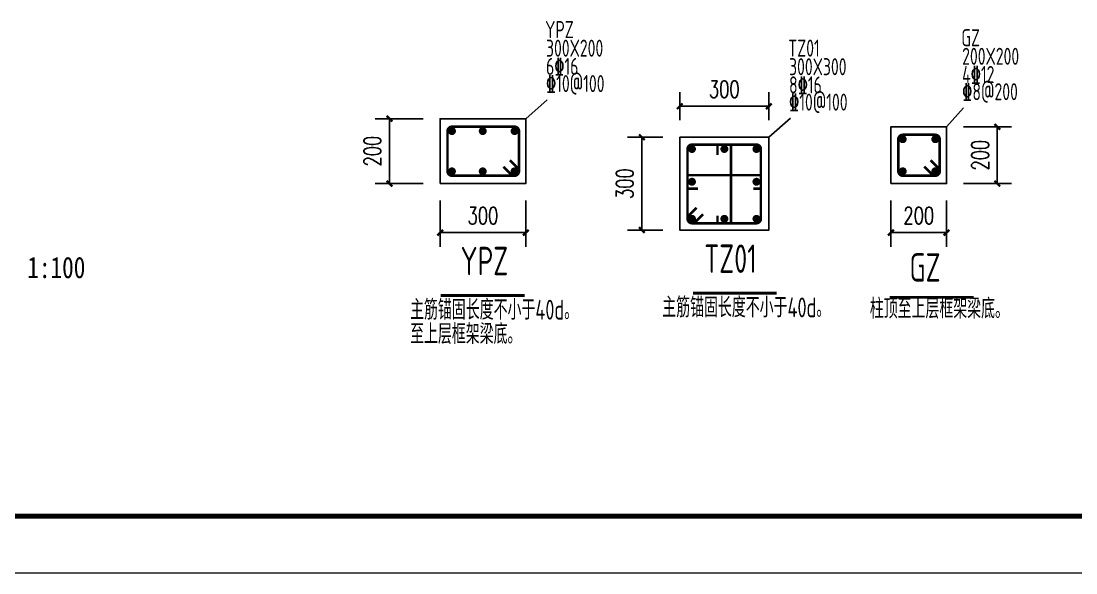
# Model space of a CAD drawing. Extents: x 3968514 to 5230306, y -516551 to -228246.
# Drawn here: x 4799621 to 4818189, y -425966 to -416245 of the extents above; entities that cross this region are included whole.
import ezdxf
from ezdxf.enums import TextEntityAlignment as Align

# ---------------------------------------------------------------- set-up
doc = ezdxf.new("R2010")
doc.units = 0
doc.header["$LTSCALE"] = 1000
doc.header["$MEASUREMENT"] = 0
for name, color, linetype, lineweight in [('AXIS', 3, 'Continuous', 15), ('FRAME', 3, 'Continuous', 18), ('PUB_DIM', 3, 'Continuous', 15)]:
    doc.layers.add(name, color=color, linetype=linetype, lineweight=lineweight)
for name, color, linetype in [('HIDE_BEAMDIMMASS', 2, 'Continuous'), ('PUB_TEXT', 7, 'Continuous'), ('柱', 4, 'Continuous'), ('柱平法箍筋', 24, 'Continuous'), ('柱平法纵筋', 24, 'Continuous'), ('柱集中标注', 7, 'Continuous')]:
    doc.layers.add(name, color=color, linetype=linetype)
doc.styles.add('-黑体', font='simhei.ttf', dxfattribs={"width": 0.8})
doc.styles.add('DIM_FONT', font='SIMPLEX', dxfattribs={"width": 0.7, "bigfont": 'GBCBIG'})
doc.styles.add('TSSD_REIN', font='Tssdeng.shx', dxfattribs={"width": 0.7, "bigfont": 'hztxt.shx'})
doc.dimstyles.new('DIMN', dxfattribs={"dimtxt": 300, "dimasz": 100, "dimexe": 250, "dimexo": 300, "dimgap": 150, "dimtad": 1, "dimdec": 0, "dimzin": 0, "dimdsep": 46, "dimtxsty": 'DIM_FONT', "dimblk": 'ARCHTICK', "dimcen": 0.09, "dimclrt": 7, "dimazin": 2, "dimtfac": 1, "dimtdec": 0, "dimtix": 1, "dimtmove": 2, "dimatfit": 3, "dimfxl": 1, "dimtolj": 1, "dimtzin": 0, "dimarcsym": 0})

# ---------------------------------------------------------------- blocks, each defined once
blk = doc.blocks.new('_ArchTick')
at = {"color": 0, "linetype": 'ByBlock', "const_width": 0.4}
blk.add_lwpolyline([(-0.5, -0.5), (0.5, 0.5)], dxfattribs=at)
blk = doc.blocks.new('*D818')
at = {"layer": 'AXIS', "color": 0, "lineweight": -2, "transparency": 16777216}
for p, q in [((4810915, -418290), (4810298, -418290)), ((4810548, -418290), (4810548, -419926)), ((4810915, -419926), (4810298, -419926))]:
    blk.add_line(p, q, dxfattribs=at)
at = {"layer": 'Defpoints', "color": 0, "transparency": 16777216}
for p in [(4811215, -418290, 2875), (4810548, -419926), (4811215, -419926, 2875)]:
    blk.add_point(p, dxfattribs=at)
at = {"layer": 'AXIS', "color": 0, "lineweight": -2, "transparency": 16777216, "xscale": 100, "yscale": 100, "zscale": 100}
for p, rotation in [((4810548, -418290), 90), ((4810548, -419926), 270)]:
    blk.add_blockref('_ArchTick', p, dxfattribs=dict(at, rotation=rotation))
at = {"layer": 'AXIS', "color": 7, "transparency": 16777216, "insert": (4810248, -419108), "char_height": 300, "attachment_point": 5, "rotation": 90, "style": 'DIM_FONT'}
blk.add_mtext('\\A1;300', dxfattribs=at)
blk = doc.blocks.new('*D817')
at = {"layer": 'AXIS', "color": 0, "lineweight": -2, "transparency": 16777216}
for p, q in [((4811215, -417990), (4811215, -417495)), ((4812784, -417990), (4812784, -417495)), ((4812784, -417745), (4811215, -417745))]:
    blk.add_line(p, q, dxfattribs=at)
at = {"layer": 'Defpoints', "color": 0, "transparency": 16777216}
for p in [(4811215, -417745), (4811215, -418290, 2875), (4812784, -418290, 2875)]:
    blk.add_point(p, dxfattribs=at)
at = {"layer": 'AXIS', "color": 0, "lineweight": -2, "transparency": 16777216, "xscale": 100, "yscale": 100, "zscale": 100, "rotation": 180}
blk.add_blockref('_ArchTick', (4811215, -417745), dxfattribs=at)
at = {"layer": 'AXIS', "color": 0, "lineweight": -2, "transparency": 16777216, "xscale": 100, "yscale": 100, "zscale": 100}
blk.add_blockref('_ArchTick', (4812784, -417745), dxfattribs=at)
at = {"layer": 'AXIS', "color": 7, "transparency": 16777216, "insert": (4811999, -417445), "char_height": 300, "attachment_point": 5, "style": 'DIM_FONT'}
blk.add_mtext('\\A1;300', dxfattribs=at)
blk = doc.blocks.new('*D816')
at = {"layer": 'Defpoints', "color": 0, "transparency": 16777216}
for p in [(4806997, -419107, 2875), (4808505, -419107, 2875), (4808505, -419972)]:
    blk.add_point(p, dxfattribs=at)
at = {"layer": 'PUB_DIM', "color": 0, "lineweight": -2, "transparency": 16777216}
for p, q in [((4806997, -419407), (4806997, -420222)), ((4808505, -419407), (4808505, -420222)), ((4806997, -419972), (4808505, -419972))]:
    blk.add_line(p, q, dxfattribs=at)
at = {"layer": 'PUB_DIM', "color": 0, "lineweight": -2, "transparency": 16777216, "xscale": 100, "yscale": 100, "zscale": 100, "rotation": 180}
blk.add_blockref('_ArchTick', (4806997, -419972), dxfattribs=at)
at = {"layer": 'PUB_DIM', "color": 0, "lineweight": -2, "transparency": 16777216, "xscale": 100, "yscale": 100, "zscale": 100}
blk.add_blockref('_ArchTick', (4808505, -419972), dxfattribs=at)
at = {"layer": 'PUB_DIM', "color": 7, "transparency": 16777216, "insert": (4807751, -419672), "char_height": 300, "attachment_point": 5, "style": 'DIM_FONT'}
blk.add_mtext('\\A1;300', dxfattribs=at)
blk = doc.blocks.new('*D815')
at = {"layer": 'Defpoints', "color": 0, "transparency": 16777216}
for p in [(4806997, -417964, 2875), (4806105, -419107), (4806997, -419107, 2875)]:
    blk.add_point(p, dxfattribs=at)
at = {"layer": 'PUB_DIM', "color": 0, "lineweight": -2, "transparency": 16777216}
for p, q in [((4806697, -417964), (4805855, -417964)), ((4806105, -417964), (4806105, -419107)), ((4806697, -419107), (4805855, -419107))]:
    blk.add_line(p, q, dxfattribs=at)
at = {"layer": 'PUB_DIM', "color": 0, "lineweight": -2, "transparency": 16777216, "xscale": 100, "yscale": 100, "zscale": 100}
for p, rotation in [((4806105, -417964), 90), ((4806105, -419107), 270)]:
    blk.add_blockref('_ArchTick', p, dxfattribs=dict(at, rotation=rotation))
at = {"layer": 'PUB_DIM', "color": 7, "transparency": 16777216, "insert": (4805805, -418536), "char_height": 300, "attachment_point": 5, "rotation": 90, "style": 'DIM_FONT'}
blk.add_mtext('\\A1;200', dxfattribs=at)
blk = doc.blocks.new('A$C0B803521')
at = {"layer": 'FRAME', "lineweight": 140}
blk.add_line((-97543, 35252), (-16943, 35252), dxfattribs=at)
at = {"layer": 'FRAME', "lineweight": 18}
blk.add_line((-100043, 34252), (-15943, 34252), dxfattribs=at)
blk = doc.blocks.new('*D820')
at = {"layer": 'AXIS', "color": 0, "lineweight": -2, "transparency": 16777216}
for p, q in [((4814933, -419407), (4814933, -420221)), ((4815912, -419407), (4815912, -420221)), ((4814933, -419971), (4815912, -419971))]:
    blk.add_line(p, q, dxfattribs=at)
at = {"layer": 'Defpoints', "color": 0, "transparency": 16777216}
for p in [(4814933, -419107, 2875), (4815912, -419107, 2875), (4815912, -419971)]:
    blk.add_point(p, dxfattribs=at)
at = {"layer": 'AXIS', "color": 0, "lineweight": -2, "transparency": 16777216, "xscale": 100, "yscale": 100, "zscale": 100, "rotation": 180}
blk.add_blockref('_ArchTick', (4814933, -419971), dxfattribs=at)
at = {"layer": 'AXIS', "color": 0, "lineweight": -2, "transparency": 16777216, "xscale": 100, "yscale": 100, "zscale": 100}
blk.add_blockref('_ArchTick', (4815912, -419971), dxfattribs=at)
at = {"layer": 'AXIS', "color": 7, "transparency": 16777216, "insert": (4815423, -419671), "char_height": 300, "attachment_point": 5, "style": 'DIM_FONT'}
blk.add_mtext('\\A1;200', dxfattribs=at)
blk = doc.blocks.new('*D819')
at = {"layer": 'AXIS', "color": 0, "lineweight": -2, "transparency": 16777216}
for p, q in [((4816212, -418107), (4817054, -418107)), ((4816804, -418107), (4816804, -419107)), ((4816212, -419107), (4817054, -419107))]:
    blk.add_line(p, q, dxfattribs=at)
at = {"layer": 'Defpoints', "color": 0, "transparency": 16777216}
for p in [(4815912, -418107, 2875), (4815912, -419107, 2875), (4816804, -419107)]:
    blk.add_point(p, dxfattribs=at)
at = {"layer": 'AXIS', "color": 0, "lineweight": -2, "transparency": 16777216, "xscale": 100, "yscale": 100, "zscale": 100}
for p, rotation in [((4816804, -418107), 90), ((4816804, -419107), 270)]:
    blk.add_blockref('_ArchTick', p, dxfattribs=dict(at, rotation=rotation))
at = {"layer": 'AXIS', "color": 7, "transparency": 16777216, "insert": (4816504, -418607), "char_height": 300, "attachment_point": 5, "rotation": 90, "style": 'DIM_FONT'}
blk.add_mtext('\\A1;200', dxfattribs=at)

msp = doc.modelspace()

# ---------------------------------------------------------------- linework, layer by layer
at = {"layer": 'AXIS', "const_width": 50}
msp.add_lwpolyline([(4811446.30437, -421038.28222), (4812924.19848, -421038.28222)], dxfattribs=at)
at = {"layer": 'AXIS', "const_width": 50, "elevation": -0.30417}
msp.add_lwpolyline([(4814910.89273, -421111.63325), (4816388.78684, -421111.63325)], dxfattribs=at)
at = {"layer": 'HIDE_BEAMDIMMASS', "color": 0}
for p, q in [((4808505.36575, -417964.0799, 5750.35219), (4808883.56183, -417629.06737, 5750.35219)), ((4815912.28879, -418106.88708, -0.30417), (4816209.61937, -417771.87456, -0.30417)), ((4812784.01945, -418290.43791), (4813162.21552, -417955.42539))]:
    msp.add_line(p, q, dxfattribs=at)
at = {"layer": 'PUB_DIM', "const_width": 50, "elevation": 5750.35219}
msp.add_lwpolyline([(4807007.76089, -421079.39627), (4808485.655, -421079.39627)], dxfattribs=at)
at = {"layer": '柱'}
for points, elevation in [([(4806997.21487, -419107.31472), (4808505.36575, -419107.31472), (4808505.36575, -417964.0799), (4806997.21487, -417964.0799)], 5750.35219), ([(4814932.97209, -419106.88708), (4815912.28879, -419106.88708), (4815912.28879, -418106.88708), (4814932.97209, -418106.88708)], -0.30417)]:
    msp.add_lwpolyline(points, close=True, dxfattribs=dict(at, elevation=elevation))
msp.add_lwpolyline([(4811214.53779, -418290.43791), (4811214.53779, -419926.1746), (4812784.01945, -419926.1746), (4812784.01945, -418290.43791)], close=True, dxfattribs=at)
at = {"layer": '柱平法箍筋', "color": 2, "const_width": 45}
for points, elevation in [([(4808226.19625, -418697.1704), (4808361.93314, -418832.90833, -0.6681786401), (4808305.36575, -418969.47678), (4807206.94376, -418969.47678, -0.4142135752), (4807126.94345, -418889.47724), (4807126.94345, -418184.64327, -0.4142135752), (4807206.94376, -418104.64297), (4808305.36575, -418104.64297, -0.4142134355), (4808385.36606, -418184.64327), (4808385.36606, -418889.47724, -0.6681786401), (4808248.79684, -418946.04538), (4808113.05843, -418810.30746)], 5750.35219), ([(4815633.11928, -418696.74277), (4815768.85617, -418832.48069, -0.6681786401), (4815712.28879, -418969.04914), (4815142.70098, -418969.04914, -0.4142135752), (4815062.70068, -418889.0496), (4815062.70068, -418327.45046, -0.4142135752), (4815142.70098, -418247.45016), (4815712.28879, -418247.45016, -0.4142134355), (4815792.28909, -418327.45046), (4815792.28909, -418889.0496, -0.6681786401), (4815655.71988, -418945.61775), (4815519.98147, -418809.87982)], -0.30417)]:
    msp.add_lwpolyline(points, format="xyb", dxfattribs=dict(at, elevation=elevation))
msp.add_lwpolyline([(4811624.6821, -419647.00509), (4811488.94418, -419782.74198, -0.6681786401), (4811352.37573, -419726.1746), (4811352.37573, -418500.1668, -0.4142135752), (4811432.37527, -418420.1665), (4812563.45607, -418420.1665, -0.4142135752), (4812643.45637, -418500.1668), (4812643.45637, -419726.1746, -0.4142134355), (4812563.45607, -419806.1749), (4811432.37527, -419806.1749, -0.6681786401), (4811375.80712, -419669.60569), (4811511.54505, -419533.86727)], format="xyb", dxfattribs=at)
for points in [[(4811879.29761, -419673.51649), (4811879.29761, -419806.1749), (4812116.84532, -419806.1749), (4812116.84532, -418420.1665), (4811878.98602, -418420.1665), (4811878.98602, -418604.97056)], [(4812510.79797, -419196.88038), (4812643.45637, -419196.88038), (4812643.45637, -418959.33267), (4811352.37573, -418959.33267), (4811352.37573, -419197.19197), (4811537.17979, -419197.19197)]]:
    msp.add_lwpolyline(points, dxfattribs=at)
at = {"layer": '柱平法纵筋', "color": 2, "const_width": 70}
for points, elevation in [([(4807239.94394, -418182.64285, -1), (4807169.94333, -418182.64285, -1), (4807239.94394, -418182.64285, -1)], 5750.35219), ([(4807782.19755, -418182.64285, -1), (4807712.19694, -418182.64285, -1), (4807782.19755, -418182.64285, -1)], 5750.35219), ([(4808342.36526, -418182.64285, -1), (4808272.36465, -418182.64285, -1), (4808342.36526, -418182.64285, -1)], 5750.35219), ([(4815175.70117, -418325.45003, -1), (4815105.70056, -418325.45003, -1), (4815175.70117, -418325.45003, -1)], -0.30417), ([(4815749.2883, -418325.45003, -1), (4815679.28769, -418325.45003, -1), (4815749.2883, -418325.45003, -1)], -0.30417), ([(4807239.94394, -418891.4769, -1), (4807169.94333, -418891.4769, -1), (4807239.94394, -418891.4769, -1)], 5750.35219), ([(4807782.19755, -418891.4769, -1), (4807712.19694, -418891.4769, -1), (4807782.19755, -418891.4769, -1)], 5750.35219), ([(4808342.36526, -418891.4769, -1), (4808272.36465, -418891.4769, -1), (4808342.36526, -418891.4769, -1)], 5750.35219), ([(4815175.70117, -418891.04927, -1), (4815105.70056, -418891.04927, -1), (4815175.70117, -418891.04927, -1)], -0.30417), ([(4815749.2883, -418891.04927, -1), (4815679.28769, -418891.04927, -1), (4815749.2883, -418891.04927, -1)], -0.30417)]:
    msp.add_lwpolyline(points, format="xyb", dxfattribs=dict(at, elevation=elevation))
for points in [[(4811430.3756, -418533.16698, -1), (4811430.3756, -418463.16637, -1), (4811430.3756, -418533.16698, -1)], [(4811965.86495, -418498.16637, -1), (4812035.86556, -418498.16637, -1), (4811965.86495, -418498.16637, -1)], [(4812565.4565, -418533.16698, -1), (4812565.4565, -418463.16637, -1), (4812565.4565, -418533.16698, -1)], [(4811430.3756, -419110.31304, -1), (4811430.3756, -419040.31243, -1), (4811430.3756, -419110.31304, -1)], [(4812565.4565, -419110.31304, -1), (4812565.4565, -419040.31243, -1), (4812565.4565, -419110.31304, -1)], [(4811430.3756, -419763.17411, -1), (4811430.3756, -419693.1735, -1), (4811430.3756, -419763.17411, -1)], [(4811965.86495, -419728.17502, -1), (4812035.86556, -419728.17502, -1), (4811965.86495, -419728.17502, -1)], [(4812565.4565, -419763.17411, -1), (4812565.4565, -419693.1735, -1), (4812565.4565, -419763.17411, -1)]]:
    msp.add_lwpolyline(points, format="xyb", dxfattribs=at)

# ---------------------------------------------------------------- block references
msp.add_blockref('A$C0B803521', (4860630.60781, -460218.25571))

# ---------------------------------------------------------------- texts
at = {"layer": 'HIDE_BEAMDIMMASS', "color": 0, "style": 'TSSD_REIN', "width": 0.7}
for s, p in [('YPZ', (4808846.79876, -416634.79455, 4312.76414)), ('GZ', (4816172.85631, -416777.60173, -1437.89221)), ('300X200', (4808861.11159, -416962.23813, 4312.76414)), ('TZ01', (4813125.45245, -416961.15256, -1437.58805)), ('200X200', (4816187.16914, -417105.04532, -1437.89221)), ('6\x8416', (4808861.11159, -417283.08789, 4312.76414)), ('300X300', (4813139.76529, -417288.59615, -1437.58805)), ('4\x8412', (4816187.16914, -417425.89507, -1437.89221)), ('\x8410@100', (4808861.11159, -417585.95728, 4312.76414)), ('8\x8416', (4813139.76529, -417609.4459, -1437.58805)), ('\x848@200', (4816187.16914, -417728.76447, -1437.89221)), ('\x8410@100', (4813139.76529, -417912.3153, -1437.58805))]:
    msp.add_text(s, height=300, dxfattribs=at).set_placement(p, align=Align.BOTTOM_LEFT)
at = {"layer": 'PUB_TEXT', "style": '-黑体', "width": 0.8}
msp.add_text('1:100', height=375.527426, dxfattribs=at).set_placement((4799729.74909, -420773.11536))
at = {"layer": '柱集中标注', "style": 'TSSD_REIN', "width": 0.7}
for s, height, p in [('TZ01', 500, (4811647.15541, -420830.37549)), ('YPZ', 500, (4807357.05815, -420871.48954, 5750.35219)), ('GZ', 500, (4815260.18999, -420984.03755, -0.30417)), ('主筋锚固长度不小于40d。', 350, (4806468.49355, -421609.97773, 5750.35219)), ('主筋锚固长度不小于40d。', 350, (4810907.03702, -421568.86367)), ('柱顶至上层框架梁底。', 350, (4814560.87549, -421589.81153, -0.30417)), ('至上层框架梁底。', 350, (4806468.49355, -422038.50636, 5750.35219))]:
    msp.add_text(s, height=height, dxfattribs=at).set_placement(p, align=Align.BOTTOM_LEFT)

# ---------------------------------------------------------------- dimensions: what is measured, and where the dimension line sits
at = {"layer": 'AXIS'}
for base, p1, p2, angle, text, picture, middle in [((4811214.53779, -417744.62761, -2875.17609), (4812784.01945, -418290.43791), (4811214.53779, -418290.43791), 180, '300', '*D817', (4811999.27862, -417444.62761, -2875.17609)), ((4816804.32685, -419106.88708, -2875.48026), (4815912.28879, -418106.88708, -0.30417), (4815912.28879, -419106.88708, -0.30417), 270, '200', '*D819', (4816504.32685, -418606.88708, -2875.48026)), ((4810548.12292, -419926.1746, -2875.17609), (4811214.53779, -418290.43791), (4811214.53779, -419926.1746), 270, '300', '*D818', (4810248.12292, -419108.30626, -2875.17609))]:
    dim = msp.add_linear_dim(base=base, p1=p1, p2=p2, angle=angle, text=text, dimstyle='DIMN', override={"dimfxl": 100}, dxfattribs=at)
    dim.commit()
    dim.dimension.update_dxf_attribs({"geometry": picture, "text_midpoint": middle})
dim = msp.add_linear_dim(base=(4815912.28879, -419971.21325, -2875.48026), p1=(4814932.97209, -419106.88708, -0.30417), p2=(4815912.28879, -419106.88708, -0.30417), text='200', dimstyle='DIMN', override={"dimfxl": 100}, dxfattribs=at)
dim.commit()
dim.dimension.update_dxf_attribs({"geometry": '*D820', "text_midpoint": (4815422.63044, -419671.21325, -2875.48026)})
at = {"layer": 'PUB_DIM'}
dim = msp.add_linear_dim(base=(4806105.1768, -419107.31472, 2875.17609), p1=(4806997.21487, -417964.0799, 5750.35219), p2=(4806997.21487, -419107.31472, 5750.35219), angle=270, text='200', dimstyle='DIMN', override={"dimfxl": 100}, dxfattribs=at)
dim.commit()
dim.dimension.update_dxf_attribs({"geometry": '*D815', "text_midpoint": (4805805.1768, -418535.69731, 2875.17609)})
dim = msp.add_linear_dim(base=(4808505.36575, -419971.64088, 2875.17609), p1=(4806997.21487, -419107.31472, 5750.35219), p2=(4808505.36575, -419107.31472, 5750.35219), text='300', dimstyle='DIMN', override={"dimfxl": 100}, dxfattribs=at)
dim.commit()
dim.dimension.update_dxf_attribs({"geometry": '*D816', "text_midpoint": (4807751.29031, -419671.64088, 2875.17609)})

doc.saveas('drawing.dxf')
